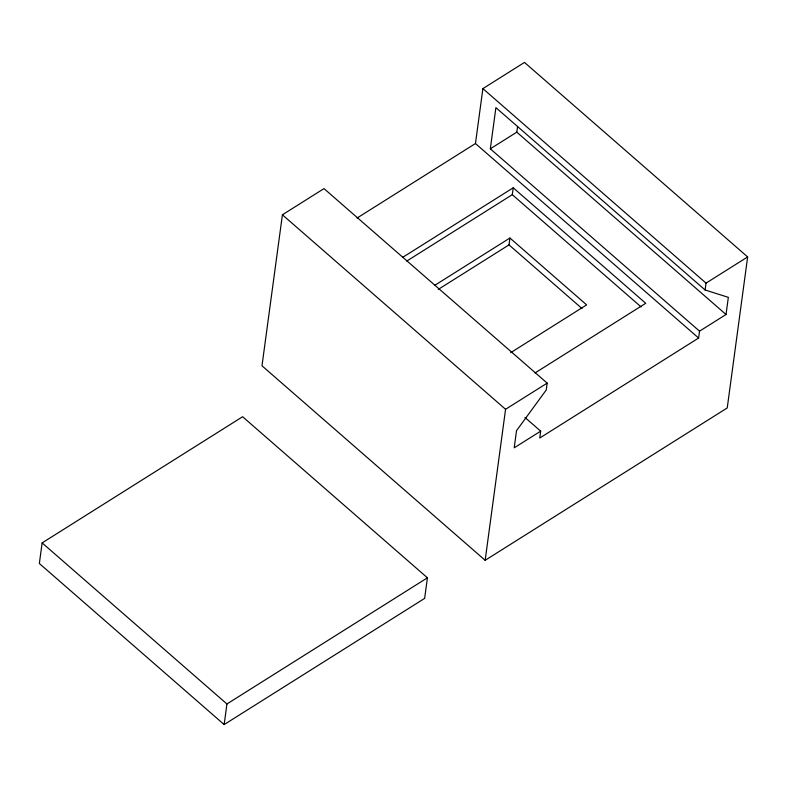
<?xml version="1.0" encoding="UTF-8"?>
<svg xmlns="http://www.w3.org/2000/svg" width="787" height="787" viewBox="0 0 787 787"><rect width="100%" height="100%" fill="white"/><g stroke="black" fill="none" stroke-linecap="round" stroke-linejoin="round"><path stroke-width="1.18" d="M42.134 542.902L39.35 563.492L224.157 724.571L424.636 598.395L427.42 577.806L242.612 416.726L42.134 542.902L226.941 703.981L224.157 724.571M524.939 417.444L540.679 431.158L514.206 447.823L516.518 430.666L546.247 389.978L547.172 383.112L324.008 188.605L282.405 214.792L261.992 365.798L485.156 560.305L727.237 407.941L747.65 256.936L524.486 62.429L482.884 88.616L475.456 143.529L357.082 218.029M699.545 331.17L490.331 148.822L495.899 107.642L705.113 289.99L728.339 297.348L726.027 314.505L699.545 331.17L698.62 338.036L539.754 438.025L540.679 431.158M490.331 148.822L516.813 132.157L517.58 126.441M406.82 261.048L512.288 194.664L513.222 187.798L645.724 303.29L535.081 372.93M438.27 289.4L509.002 244.885L509.927 238.018L586.64 304.884L510.704 352.674M485.156 560.305L505.569 409.299L547.172 383.112M705.113 289.99L706.037 283.123L747.65 256.936M402.57 257.438L513.222 187.798M435.034 285.16L509.927 238.018M226.941 703.981L427.42 577.806M482.884 88.616L706.037 283.123M516.813 132.157L726.027 314.505M475.456 143.529L698.62 338.036M512.288 194.664L641.09 306.92M509.002 244.885L582.016 308.524M282.405 214.792L505.569 409.299"/></g></svg>
